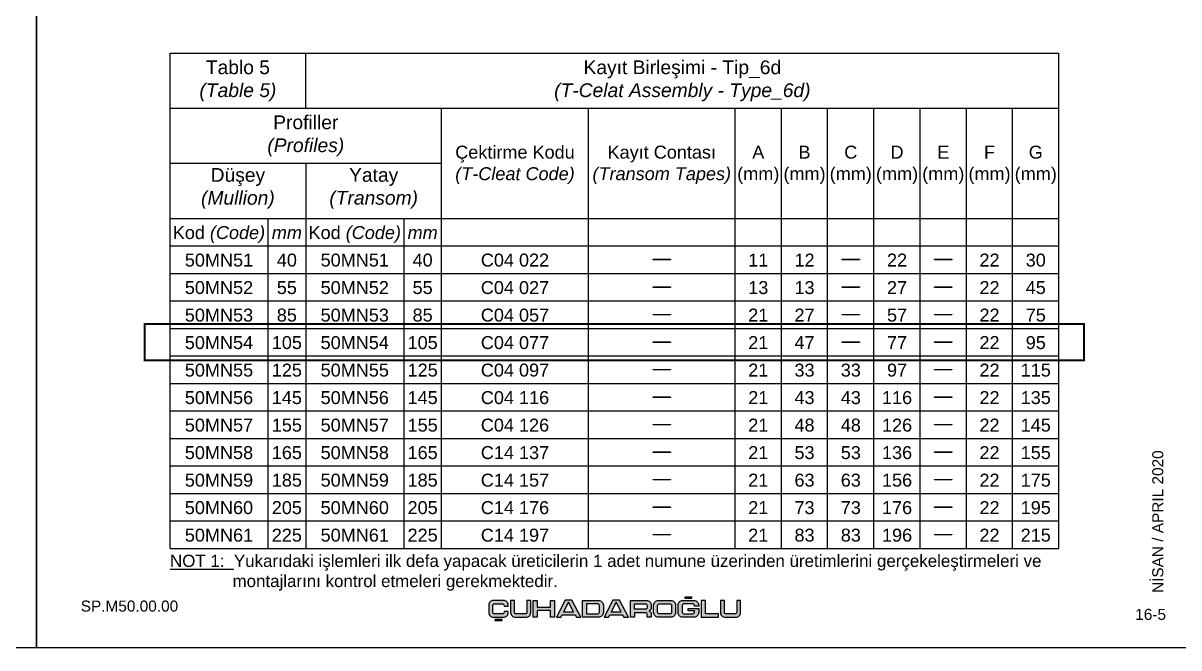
# Model space of a CAD drawing. Header units: millimetres. Extents: x 226 to 1066, y 456 to 1447.
# Drawn here: x 433.3 to 643.3, y 456 to 569.6 of the extents above; entities that cross this region are included whole.
import ezdxf

# ---------------------------------------------------------------- set-up
doc = ezdxf.new("R2010")
doc.units = ezdxf.units.MM
for name, color, linetype in [('ANTET', 140, 'Continuous'), ('nokta', 140, 'Continuous'), ('yazı_numara_k', 11, 'Continuous')]:
    doc.layers.add(name, color=color, linetype=linetype)
doc.styles.get("Standard").update_dxf_attribs({"font": 'arial.ttf'})

# ---------------------------------------------------------------- blocks, each defined once
blk = doc.blocks.new('ÇUHADAROĞLU')
at = {"layer": 'ANTET'}
h = blk.add_hatch(color=7, dxfattribs=at)
h.paths.add_polyline_path([(159.1, 19.64, -0.414214), (159.42, 19.96), (160.84, 19.96, -0.414214), (161.16, 19.64), (161.16, 19.54), (161.9, 19.54), (161.9, 19.73, 0.414214), (161.05, 20.59), (159.21, 20.59, 0.414214), (158.36, 19.73), (158.36, 18.36, 0.414214), (159.21, 17.51), (161.05, 17.51, 0.414214), (161.9, 18.36), (161.9, 18.55), (161.16, 18.55), (161.16, 18.46, -0.414214), (160.84, 18.13), (159.42, 18.13, -0.414214), (159.1, 18.46)])
h.paths.add_polyline_path([(159.48, 17.12), (159.48, 16.9), (160.78, 16.9), (160.78, 17.12)])
h.paths.add_polyline_path([(165.15, 17.51, 0.414214), (166, 18.36), (166, 20.59), (165.29, 20.59), (165.29, 18.39, -0.414214), (165.03, 18.13), (163.32, 18.13, -0.414214), (163.06, 18.39), (163.06, 20.59), (162.35, 20.59), (162.35, 18.36, 0.414214), (163.2, 17.51)])
h.paths.add_polyline_path([(167.19, 18.73), (169.58, 18.73), (169.58, 17.51), (170.32, 17.51), (170.32, 20.59), (169.58, 20.59), (169.58, 19.36), (167.19, 19.36), (167.19, 20.59), (166.45, 20.59), (166.45, 17.51), (167.19, 17.51)])
h.paths.add_polyline_path([(170.66, 17.51), (171.46, 17.51), (171.69, 17.95), (174.05, 17.95), (174.29, 17.51), (175.09, 17.51), (173.48, 20.6), (172.27, 20.6)])
h.paths.add_polyline_path([(171.97, 18.49), (172.87, 20.23), (173.78, 18.49)], flags=16)
h.paths.add_polyline_path([(175.43, 17.51), (178.34, 17.51, 0.414214), (179.19, 18.36), (179.19, 19.73, 0.414214), (178.34, 20.59), (175.43, 20.59)])
h.paths.add_polyline_path([(176.14, 19.96), (178.15, 19.96, -0.414214), (178.47, 19.64), (178.47, 18.46, -0.414214), (178.15, 18.13), (176.14, 18.13)], flags=16)
h.paths.add_polyline_path([(180.34, 17.95), (182.7, 17.95), (182.94, 17.51), (183.74, 17.51), (182.13, 20.6), (180.92, 20.6), (179.31, 17.51), (180.11, 17.51)])
h.paths.add_polyline_path([(180.62, 18.49), (181.52, 20.23), (182.43, 18.49)], flags=16)
h.paths.add_polyline_path([(184.84, 18.34), (186.84, 18.34, -0.414214), (187.17, 18.02), (187.17, 17.51), (187.88, 17.51), (187.88, 18.21, 0.203358), (187.78, 18.44, 0.098259), (187.5, 18.62), (187.5, 18.7, 0.058399), (187.74, 18.83, 0.246853), (187.88, 19.09), (187.88, 19.73, 0.414214), (187.03, 20.59), (184.13, 20.59), (184.13, 17.51), (184.84, 17.51)])
h.paths.add_polyline_path([(184.84, 18.99), (184.84, 19.96), (186.82, 19.96, -0.414214), (187.17, 19.61), (187.17, 19.31, -0.414214), (186.84, 18.99)], flags=16)
h.paths.add_polyline_path([(191.45, 17.51, 0.414214), (192.31, 18.36), (192.31, 19.73, 0.414214), (191.45, 20.59), (189.19, 20.59, 0.414214), (188.33, 19.73), (188.33, 18.36, 0.414214), (189.19, 17.51)])
h.paths.add_polyline_path([(189.37, 18.13, -0.414214), (189.05, 18.46), (189.05, 19.64, -0.414214), (189.37, 19.96), (191.27, 19.96, -0.414214), (191.59, 19.64), (191.59, 18.46, -0.414214), (191.27, 18.13)], flags=16)
h.paths.add_polyline_path([(193.61, 17.51), (195.66, 17.51, 0.414214), (196.51, 18.36), (196.51, 19.11), (194.59, 19.11), (194.59, 18.7), (195.78, 18.7), (195.78, 18.54, -0.414214), (195.37, 18.13), (193.9, 18.13, -0.414214), (193.49, 18.54), (193.49, 19.55, -0.414214), (193.9, 19.96), (195.37, 19.96, -0.407741), (195.78, 19.56), (196.51, 19.56), (196.51, 19.73, 0.414214), (195.66, 20.59), (193.61, 20.59, 0.414214), (192.76, 19.73), (192.76, 18.36, 0.414214)])
h.paths.add_polyline_path([(195.28, 20.97), (195.28, 21.19), (193.99, 21.19), (193.99, 20.97)])
h.paths.add_polyline_path([(200.14, 17.51), (200.14, 18.13), (197.76, 18.13), (197.76, 20.59), (196.97, 20.59), (196.97, 17.51)])
h.paths.add_polyline_path([(201.2, 18.39), (201.2, 20.59), (200.48, 20.59), (200.48, 18.36, 0.414214), (201.34, 17.51), (203.28, 17.51, 0.414214), (204.13, 18.36), (204.13, 20.59), (203.42, 20.59), (203.42, 18.39, -0.414214), (203.16, 18.13), (201.46, 18.13, -0.414214)])
h = blk.add_hatch(color=7, dxfattribs=at)
h.paths.add_polyline_path([(159.1, 19.64, -0.414214), (159.42, 19.96), (160.84, 19.96, -0.414214), (161.16, 19.64), (161.16, 19.54), (161.9, 19.54), (161.9, 19.73, 0.414214), (161.05, 20.59), (159.21, 20.59, 0.414214), (158.36, 19.73), (158.36, 18.36, 0.414214), (159.21, 17.51), (161.05, 17.51, 0.414214), (161.9, 18.36), (161.9, 18.55), (161.16, 18.55), (161.16, 18.46, -0.414214), (160.84, 18.13), (159.42, 18.13, -0.414214), (159.1, 18.46)])
h.paths.add_polyline_path([(159.48, 17.12), (159.48, 16.9), (160.78, 16.9), (160.78, 17.12)])
h.paths.add_polyline_path([(165.15, 17.51, 0.414214), (166, 18.36), (166, 20.59), (165.29, 20.59), (165.29, 18.39, -0.414214), (165.03, 18.13), (163.32, 18.13, -0.414214), (163.06, 18.39), (163.06, 20.59), (162.35, 20.59), (162.35, 18.36, 0.414214), (163.2, 17.51)])
h.paths.add_polyline_path([(167.19, 18.73), (169.58, 18.73), (169.58, 17.51), (170.32, 17.51), (170.32, 20.59), (169.58, 20.59), (169.58, 19.36), (167.19, 19.36), (167.19, 20.59), (166.45, 20.59), (166.45, 17.51), (167.19, 17.51)])
h.paths.add_polyline_path([(170.66, 17.51), (171.46, 17.51), (171.69, 17.95), (174.05, 17.95), (174.29, 17.51), (175.09, 17.51), (173.48, 20.6), (172.27, 20.6)])
h.paths.add_polyline_path([(171.97, 18.49), (172.87, 20.23), (173.78, 18.49)], flags=16)
h.paths.add_polyline_path([(175.43, 17.51), (178.34, 17.51, 0.414214), (179.19, 18.36), (179.19, 19.73, 0.414214), (178.34, 20.59), (175.43, 20.59)])
h.paths.add_polyline_path([(176.14, 19.96), (178.15, 19.96, -0.414214), (178.47, 19.64), (178.47, 18.46, -0.414214), (178.15, 18.13), (176.14, 18.13)], flags=16)
h.paths.add_polyline_path([(180.34, 17.95), (182.7, 17.95), (182.94, 17.51), (183.74, 17.51), (182.13, 20.6), (180.92, 20.6), (179.31, 17.51), (180.11, 17.51)])
h.paths.add_polyline_path([(180.62, 18.49), (181.52, 20.23), (182.43, 18.49)], flags=16)
h.paths.add_polyline_path([(184.84, 18.34), (186.84, 18.34, -0.414214), (187.17, 18.02), (187.17, 17.51), (187.88, 17.51), (187.88, 18.21, 0.203358), (187.78, 18.44, 0.098259), (187.5, 18.62), (187.5, 18.7, 0.058399), (187.74, 18.83, 0.246853), (187.88, 19.09), (187.88, 19.73, 0.414214), (187.03, 20.59), (184.13, 20.59), (184.13, 17.51), (184.84, 17.51)])
h.paths.add_polyline_path([(184.84, 18.99), (184.84, 19.96), (186.82, 19.96, -0.414214), (187.17, 19.61), (187.17, 19.31, -0.414214), (186.84, 18.99)], flags=16)
h.paths.add_polyline_path([(191.45, 17.51, 0.414214), (192.31, 18.36), (192.31, 19.73, 0.414214), (191.45, 20.59), (189.19, 20.59, 0.414214), (188.33, 19.73), (188.33, 18.36, 0.414214), (189.19, 17.51)])
h.paths.add_polyline_path([(189.37, 18.13, -0.414214), (189.05, 18.46), (189.05, 19.64, -0.414214), (189.37, 19.96), (191.27, 19.96, -0.414214), (191.59, 19.64), (191.59, 18.46, -0.414214), (191.27, 18.13)], flags=16)
h.paths.add_polyline_path([(193.61, 17.51), (195.66, 17.51, 0.414214), (196.51, 18.36), (196.51, 19.11), (194.59, 19.11), (194.59, 18.7), (195.78, 18.7), (195.78, 18.54, -0.414214), (195.37, 18.13), (193.9, 18.13, -0.414214), (193.49, 18.54), (193.49, 19.55, -0.414214), (193.9, 19.96), (195.37, 19.96, -0.407741), (195.78, 19.56), (196.51, 19.56), (196.51, 19.73, 0.414214), (195.66, 20.59), (193.61, 20.59, 0.414214), (192.76, 19.73), (192.76, 18.36, 0.414214)])
h.paths.add_polyline_path([(195.28, 20.97), (195.28, 21.19), (193.99, 21.19), (193.99, 20.97)])
h.paths.add_polyline_path([(200.14, 17.51), (200.14, 18.13), (197.76, 18.13), (197.76, 20.59), (196.97, 20.59), (196.97, 17.51)])
h.paths.add_polyline_path([(201.2, 18.39), (201.2, 20.59), (200.48, 20.59), (200.48, 18.36, 0.414214), (201.34, 17.51), (203.28, 17.51, 0.414214), (204.13, 18.36), (204.13, 20.59), (203.42, 20.59), (203.42, 18.39, -0.414214), (203.16, 18.13), (201.46, 18.13, -0.414214)])
at = {"layer": 'ANTET', "color": 7}
for points in [[(193.99, 21.19), (193.99, 20.97), (195.28, 20.97), (195.28, 21.19)], [(193.99, 21.19), (193.99, 20.97), (195.28, 20.97), (195.28, 21.19)], [(167.19, 20.59), (167.19, 19.36), (169.58, 19.36), (169.58, 20.59), (170.32, 20.59), (170.32, 17.51), (169.58, 17.51), (169.58, 18.73), (167.19, 18.73), (167.19, 17.51), (166.45, 17.51), (166.45, 20.59)], [(167.19, 20.59), (167.19, 19.36), (169.58, 19.36), (169.58, 20.59), (170.32, 20.59), (170.32, 17.51), (169.58, 17.51), (169.58, 18.73), (167.19, 18.73), (167.19, 17.51), (166.45, 17.51), (166.45, 20.59)], [(171.46, 17.51), (171.69, 17.95), (174.05, 17.95), (174.29, 17.51), (175.09, 17.51), (173.48, 20.6), (172.27, 20.6), (170.66, 17.51)], [(171.46, 17.51), (171.69, 17.95), (174.05, 17.95), (174.29, 17.51), (175.09, 17.51), (173.48, 20.6), (172.27, 20.6), (170.66, 17.51)], [(171.97, 18.49), (173.78, 18.49), (172.87, 20.23)], [(171.97, 18.49), (173.78, 18.49), (172.87, 20.23)], [(180.11, 17.51), (180.34, 17.95), (182.7, 17.95), (182.94, 17.51), (183.74, 17.51), (182.13, 20.6), (180.92, 20.6), (179.31, 17.51)], [(180.11, 17.51), (180.34, 17.95), (182.7, 17.95), (182.94, 17.51), (183.74, 17.51), (182.13, 20.6), (180.92, 20.6), (179.31, 17.51)], [(180.62, 18.49), (182.43, 18.49), (181.52, 20.23)], [(180.62, 18.49), (182.43, 18.49), (181.52, 20.23)], [(196.97, 20.59), (196.97, 17.51), (200.14, 17.51), (200.14, 18.13), (197.76, 18.13), (197.76, 20.59)], [(196.97, 20.59), (196.97, 17.51), (200.14, 17.51), (200.14, 18.13), (197.76, 18.13), (197.76, 20.59)], [(159.48, 17.12), (159.48, 16.9), (160.78, 16.9), (160.78, 17.12)], [(159.48, 17.12), (159.48, 16.9), (160.78, 16.9), (160.78, 17.12)]]:
    blk.add_lwpolyline(points, close=True, dxfattribs=at)
for points in [[(159.42, 18.13, -0.414214), (159.1, 18.46), (159.1, 19.64, -0.414214), (159.42, 19.96), (160.84, 19.96, -0.414214), (161.16, 19.64), (161.16, 19.54), (161.9, 19.54), (161.9, 19.73, 0.414214), (161.05, 20.59), (159.21, 20.59, 0.414214), (158.36, 19.73), (158.36, 18.36, 0.414214), (159.21, 17.51), (161.05, 17.51, 0.414214), (161.9, 18.36), (161.9, 18.55), (161.16, 18.55), (161.16, 18.46, -0.414214), (160.84, 18.13)], [(159.42, 18.13, -0.414214), (159.1, 18.46), (159.1, 19.64, -0.414214), (159.42, 19.96), (160.84, 19.96, -0.414214), (161.16, 19.64), (161.16, 19.54), (161.9, 19.54), (161.9, 19.73, 0.414214), (161.05, 20.59), (159.21, 20.59, 0.414214), (158.36, 19.73), (158.36, 18.36, 0.414214), (159.21, 17.51), (161.05, 17.51, 0.414214), (161.9, 18.36), (161.9, 18.55), (161.16, 18.55), (161.16, 18.46, -0.414214), (160.84, 18.13)], [(165.03, 18.13), (163.32, 18.13, -0.414214), (163.06, 18.39), (163.06, 20.59), (162.35, 20.59), (162.35, 18.36, 0.414214), (163.2, 17.51), (165.15, 17.51, 0.414214), (166, 18.36), (166, 20.59), (165.29, 20.59), (165.29, 18.39, -0.414214)], [(165.03, 18.13), (163.32, 18.13, -0.414214), (163.06, 18.39), (163.06, 20.59), (162.35, 20.59), (162.35, 18.36, 0.414214), (163.2, 17.51), (165.15, 17.51, 0.414214), (166, 18.36), (166, 20.59), (165.29, 20.59), (165.29, 18.39, -0.414214)], [(175.43, 17.51), (175.43, 20.59), (178.34, 20.59, -0.414214), (179.19, 19.73), (179.19, 18.36, -0.414214), (178.34, 17.51)], [(175.43, 17.51), (175.43, 20.59), (178.34, 20.59, -0.414214), (179.19, 19.73), (179.19, 18.36, -0.414214), (178.34, 17.51)], [(178.47, 19.64, 0.414214), (178.15, 19.96), (176.14, 19.96), (176.14, 18.13), (178.15, 18.13, 0.414214), (178.47, 18.46)], [(178.47, 19.64, 0.414214), (178.15, 19.96), (176.14, 19.96), (176.14, 18.13), (178.15, 18.13, 0.414214), (178.47, 18.46)], [(187.88, 18.21), (187.88, 17.51), (187.17, 17.51), (187.17, 18.02, 0.414214), (186.84, 18.34), (184.84, 18.34), (184.84, 17.51), (184.13, 17.51), (184.13, 20.59), (187.03, 20.59, -0.414214), (187.88, 19.73), (187.88, 19.09, -0.246853), (187.74, 18.83, -0.058399), (187.5, 18.7), (187.5, 18.62, -0.098259), (187.78, 18.44, -0.203358)], [(187.88, 18.21), (187.88, 17.51), (187.17, 17.51), (187.17, 18.02, 0.414214), (186.84, 18.34), (184.84, 18.34), (184.84, 17.51), (184.13, 17.51), (184.13, 20.59), (187.03, 20.59, -0.414214), (187.88, 19.73), (187.88, 19.09, -0.246853), (187.74, 18.83, -0.058399), (187.5, 18.7), (187.5, 18.62, -0.098259), (187.78, 18.44, -0.203358)], [(186.82, 19.96, -0.414214), (187.17, 19.61), (187.17, 19.31, -0.414214), (186.84, 18.99), (184.84, 18.99), (184.84, 19.96)], [(186.82, 19.96, -0.414214), (187.17, 19.61), (187.17, 19.31, -0.414214), (186.84, 18.99), (184.84, 18.99), (184.84, 19.96)], [(191.45, 17.51), (189.19, 17.51, -0.414214), (188.33, 18.36), (188.33, 19.73, -0.414214), (189.19, 20.59), (191.45, 20.59, -0.414214), (192.31, 19.73), (192.31, 18.36, -0.414214)], [(191.45, 17.51), (189.19, 17.51, -0.414214), (188.33, 18.36), (188.33, 19.73, -0.414214), (189.19, 20.59), (191.45, 20.59, -0.414214), (192.31, 19.73), (192.31, 18.36, -0.414214)], [(191.59, 19.64), (191.59, 18.46, -0.414214), (191.27, 18.13), (189.37, 18.13, -0.414214), (189.05, 18.46), (189.05, 19.64, -0.414214), (189.37, 19.96), (191.27, 19.96, -0.414214)], [(191.59, 19.64), (191.59, 18.46, -0.414214), (191.27, 18.13), (189.37, 18.13, -0.414214), (189.05, 18.46), (189.05, 19.64, -0.414214), (189.37, 19.96), (191.27, 19.96, -0.414214)], [(195.78, 18.54), (195.78, 18.7), (194.59, 18.7), (194.59, 19.11), (196.51, 19.11), (196.51, 18.36, -0.414214), (195.66, 17.51), (193.61, 17.51, -0.414214), (192.76, 18.36), (192.76, 19.73, -0.414214), (193.61, 20.59), (195.66, 20.59, -0.414214), (196.51, 19.73), (196.51, 19.56), (195.78, 19.56, 0.407741), (195.37, 19.96), (193.9, 19.96, 0.414214), (193.49, 19.55), (193.49, 18.54, 0.414214), (193.9, 18.13), (195.37, 18.13, 0.414214)], [(195.78, 18.54), (195.78, 18.7), (194.59, 18.7), (194.59, 19.11), (196.51, 19.11), (196.51, 18.36, -0.414214), (195.66, 17.51), (193.61, 17.51, -0.414214), (192.76, 18.36), (192.76, 19.73, -0.414214), (193.61, 20.59), (195.66, 20.59, -0.414214), (196.51, 19.73), (196.51, 19.56), (195.78, 19.56, 0.407741), (195.37, 19.96), (193.9, 19.96, 0.414214), (193.49, 19.55), (193.49, 18.54, 0.414214), (193.9, 18.13), (195.37, 18.13, 0.414214)], [(201.34, 17.51), (203.28, 17.51, 0.414214), (204.13, 18.36), (204.13, 20.59), (203.42, 20.59), (203.42, 18.39, -0.414214), (203.16, 18.13), (201.46, 18.13, -0.414214), (201.2, 18.39), (201.2, 20.59), (200.48, 20.59), (200.48, 18.36, 0.414214)], [(201.34, 17.51), (203.28, 17.51, 0.414214), (204.13, 18.36), (204.13, 20.59), (203.42, 20.59), (203.42, 18.39, -0.414214), (203.16, 18.13), (201.46, 18.13, -0.414214), (201.2, 18.39), (201.2, 20.59), (200.48, 20.59), (200.48, 18.36, 0.414214)]]:
    blk.add_lwpolyline(points, format="xyb", close=True, dxfattribs=at)
blk = doc.blocks.new('SP.KTGR.1A')
at = {"insert": (-248.38, 1804.14), "char_height": 2, "width": 54.4479, "attachment_point": 1}
blk.add_mtext('{\\pxql;\\fArial Unicode MS|b0|i0|c0|p34;{\\C7;SP.M50.00.00}}', dxfattribs=at)
blk = doc.blocks.new('MN50.S.1')
at = {"color": 252}
blk.add_lwpolyline([(9907.25, 888.56), (9907.25, 1185.56), (10117.25, 1185.56), (10117.25, 888.56)], close=True, dxfattribs=at)
for name, p in [('SP.KTGR.1A', (10163.66, -906.98)), ('ÇUHADAROĞLU', (9831.04, 876.61))]:
    blk.add_blockref(name, p)
blk = doc.blocks.new('TABLO - KM1')
at = {"color": 0}
for p, q in [((-283.74, 1797.96), (-122.25, 1797.96)), ((-283.74, 1707.96), (-283.74, 1797.96)), ((-259.07, 1787.96), (-259.07, 1797.96)), ((-122.25, 1707.96), (-122.25, 1797.96)), ((-283.74, 1787.96), (-122.25, 1787.96)), ((-234.4, 1707.96), (-234.4, 1787.96)), ((-207.73, 1707.96), (-207.73, 1787.96)), ((-181.06, 1707.96), (-181.06, 1787.96)), ((-172.66, 1707.96), (-172.66, 1787.96)), ((-164.26, 1707.96), (-164.26, 1787.96)), ((-155.85, 1707.96), (-155.85, 1787.96)), ((-147.45, 1707.96), (-147.45, 1787.96)), ((-139.05, 1707.96), (-139.05, 1787.96)), ((-130.65, 1707.96), (-130.65, 1787.96)), ((-283.74, 1777.96), (-234.4, 1777.96)), ((-259.07, 1777.96), (-259.07, 1707.96)), ((-283.74, 1767.96), (-122.25, 1767.96)), ((-265.95, 1767.96), (-265.95, 1707.96)), ((-241.28, 1767.96), (-241.28, 1707.96)), ((-283.74, 1762.96), (-122.25, 1762.96)), ((-283.74, 1757.96), (-122.25, 1757.96)), ((-283.74, 1757.96), (-122.25, 1757.96)), ((-283.74, 1752.96), (-122.25, 1752.96)), ((-283.74, 1752.96), (-122.25, 1752.96)), ((-283.74, 1747.96), (-122.25, 1747.96)), ((-283.74, 1747.96), (-122.25, 1747.96)), ((-283.74, 1742.96), (-122.25, 1742.96)), ((-283.74, 1742.96), (-122.25, 1742.96)), ((-283.74, 1737.96), (-122.25, 1737.96)), ((-283.74, 1737.96), (-122.25, 1737.96)), ((-283.74, 1732.96), (-122.25, 1732.96)), ((-283.74, 1732.96), (-122.25, 1732.96)), ((-283.74, 1727.96), (-122.25, 1727.96)), ((-283.74, 1727.96), (-122.25, 1727.96)), ((-283.74, 1722.96), (-122.25, 1722.96)), ((-283.74, 1722.96), (-122.25, 1722.96)), ((-283.74, 1717.96), (-122.25, 1717.96)), ((-283.74, 1717.96), (-122.25, 1717.96)), ((-283.74, 1712.96), (-122.25, 1712.96)), ((-283.74, 1712.96), (-122.25, 1712.96)), ((-283.74, 1707.96), (-122.25, 1707.96)), ((-283.74, 1707.96), (-122.25, 1707.96))]:
    blk.add_line(p, q, dxfattribs=at)
at = {"layer": 'yazı_numara_k', "color": 0, "attachment_point": 1}
for s, insert, char_height, width in [('{\\pxqc,t2.646;Profiller\\P\\fArial|b0|i1|c0|p0;(Profiles)}', (-283.74, 1786.67), 2.5, 49.3422), ('{\\pxqc,t2.81489;Çektirme Kodu\\P\\fArial|b0|i1|c0|p0;(T-Cleat Code)}', (-234.4, 1781.17), 2.35, 26.6711), ('{\\pxqc,t2.81489;Kayıt Contası\\P\\fArial|b0|i1|c0|p0;(Transom Tapes)}', (-207.73, 1781.17), 2.35, 26.6711), ('{\\pxqc,t2.81489;A\\P(mm)}', (-181.06, 1781.17), 2.35, 8.402), ('{\\pxqc,t2.81489;B\\P(mm)}', (-172.66, 1781.17), 2.35, 8.402), ('{\\pxqc,t2.81489;C\\P(mm)}', (-164.26, 1781.17), 2.35, 8.402), ('{\\pxqc,t2.81489;D\\P(mm)}', (-155.85, 1781.17), 2.35, 8.402), ('{\\pxqc,t2.81489;E\\P(mm)}', (-147.45, 1781.17), 2.35, 8.402), ('{\\pxqc,t2.81489;F\\P(mm)}', (-139.05, 1781.17), 2.35, 8.402), ('{\\pxqc,t2.81489;G\\P(mm)}', (-130.65, 1781.17), 2.35, 8.402), ('{\\pxqc,t2.646;Düşey\\P\\fArial|b0|i1|c0|p0;(Mullion)}', (-283.74, 1777.11), 2.5, 24.6711), ('{\\pxqc,t2.646;Yatay\\P\\fArial|b0|i1|c0|p0;(Transom)}', (-259.07, 1777.11), 2.5, 24.6711), ('{\\pxqc,t2.81489;Kod \\fArial|b0|i1|c0|p0;(Code)}', (-283.74, 1766.55), 2.35, 17.7925), ('{\\pxqc,t2.81489;\\fArial|b0|i1|c0|p0;mm}', (-265.95, 1766.55), 2.35, 6.8786), ('{\\pxqc,t2.81489;Kod \\fArial|b0|i1|c0|p0;(Code)}', (-259.07, 1766.55), 2.35, 17.7925), ('{\\pxqc,t2.81489;\\fArial|b0|i1|c0|p0;mm}', (-241.28, 1766.55), 2.35, 6.8786)]:
    blk.add_mtext(s, dxfattribs=dict(at, insert=insert, char_height=char_height, width=width))
blk = doc.blocks.new('NOT1A')
at = {"layer": 'nokta', "color": 0, "insert": (24.25, 1931.48), "char_height": 2.2, "width": 182.2788, "attachment_point": 1}
blk.add_mtext('{\\fArial|b0|i0|c162|p18;\\LNOT 1:\\l  Yukarıdaki işlemleri ilk defa yapacak üreticilerin 1 adet numune üzerinden üretimlerini gerçekeleştirmeleri ve \\P^I   montajlarını kontrol etmeleri gerekmektedir.}', dxfattribs=at)

msp = doc.modelspace()

# ---------------------------------------------------------------- linework, layer by layer
for points in [[(547.74, 526.58), (547.74, 526.68), (550.91, 526.68), (550.91, 526.58)], [(582.09, 526.58), (582.09, 526.68), (585.25, 526.68), (585.25, 526.58)], [(598.89, 526.58), (598.89, 526.68), (602.05, 526.68), (602.05, 526.58)], [(547.74, 521.58), (547.74, 521.68), (550.91, 521.68), (550.91, 521.58)], [(582.09, 521.58), (582.09, 521.68), (585.25, 521.68), (585.25, 521.58)], [(598.89, 521.58), (598.89, 521.68), (602.05, 521.68), (602.05, 521.58)], [(547.74, 516.58), (547.74, 516.68), (550.91, 516.68), (550.91, 516.58)], [(582.09, 516.58), (582.09, 516.68), (585.25, 516.68), (585.25, 516.58)], [(598.89, 516.58), (598.89, 516.68), (602.05, 516.68), (602.05, 516.58)], [(547.74, 511.58), (547.74, 511.68), (550.91, 511.68), (550.91, 511.58)], [(582.09, 511.58), (582.09, 511.68), (585.25, 511.68), (585.25, 511.58)], [(598.89, 511.58), (598.89, 511.68), (602.05, 511.68), (602.05, 511.58)], [(547.74, 506.58), (547.74, 506.68), (550.91, 506.68), (550.91, 506.58)], [(598.89, 506.58), (598.89, 506.68), (602.05, 506.68), (602.05, 506.58)], [(547.74, 501.58), (547.74, 501.68), (550.91, 501.68), (550.91, 501.58)], [(598.89, 501.58), (598.89, 501.68), (602.05, 501.68), (602.05, 501.58)], [(547.74, 496.58), (547.74, 496.68), (550.91, 496.68), (550.91, 496.58)], [(598.89, 496.58), (598.89, 496.68), (602.05, 496.68), (602.05, 496.58)], [(547.74, 491.58), (547.74, 491.68), (550.91, 491.68), (550.91, 491.58)], [(598.89, 491.58), (598.89, 491.68), (602.05, 491.68), (602.05, 491.58)], [(547.74, 486.58), (547.74, 486.68), (550.91, 486.68), (550.91, 486.58)], [(598.89, 486.58), (598.89, 486.68), (602.05, 486.68), (602.05, 486.58)], [(547.74, 481.58), (547.74, 481.68), (550.91, 481.68), (550.91, 481.58)], [(598.89, 481.58), (598.89, 481.68), (602.05, 481.68), (602.05, 481.58)], [(547.74, 476.58), (547.74, 476.68), (550.91, 476.68), (550.91, 476.58)], [(598.89, 476.58), (598.89, 476.68), (602.05, 476.68), (602.05, 476.58)]]:
    msp.add_lwpolyline(points, close=True)
at = {"color": 1, "const_width": 0.364}
msp.add_lwpolyline([(455.39, 514.93), (626.06, 514.93), (626.06, 508.32), (455.39, 508.32)], close=True, dxfattribs=at)

# ---------------------------------------------------------------- block references
at = {"ltscale": 0.1}
for name, p in [('TABLO - KM1', (743.72, -1233.83)), ('NOT1A', (435.73, -1458.51))]:
    msp.add_blockref(name, p, dxfattribs=at)
at = {"layer": 'ANTET', "color": 0}
for p in [(-9681.52, -432.51), (-9471.52, -432.51)]:
    msp.add_blockref('MN50.S.1', p, dxfattribs=at)

# ---------------------------------------------------------------- texts
at = {"insert": (638.44, 466.03), "char_height": 2, "width": 44.873, "attachment_point": 1, "rotation": 90}
msp.add_mtext('{\\fArial Unicode MS|b0|i0|c162|p34;\\C7;NİSAN\\fArial Unicode MS|b0|i0|c0|p34; / \\fArial Unicode MS|b0|i0|c162|p34;APRIL\\fArial Unicode MS|b0|i0|c0|p34; 2020}', dxfattribs=at)
at = {"insert": (640.94, 463.14), "char_height": 2, "width": 4.4369, "attachment_point": 3}
msp.add_mtext('{\\fArial Unicode MS|b0|i0|c0|p0;{\\C7;16-5}}', dxfattribs=at)
at = {"layer": 'yazı_numara_k', "color": 0, "attachment_point": 1}
for s, insert, char_height, width in [('{\\pxqc,t2.646;Tablo 5\\P\\fArial|b0|i1|c0|p0;(Table 5)}', (459.98, 562.84), 2.5, 24.6711), ('{\\pxqc,t2.646;Kayıt Birleşimi - Tip_6d\\P\\fArial|b0|i1|c0|p0;(T-Celat Assembly - Type_6d)}', (484.65, 562.84), 2.5, 136.8274), ('{\\pxqc,t2.81489;50MN51}', (459.98, 527.72), 2.35, 17.7925), ('{\\pxqc,t2.81489;40}', (477.77, 527.72), 2.35, 6.8786), ('{\\pxqc,t2.81489;50MN51}', (484.65, 527.72), 2.35, 17.7925), ('{\\pxqc,t2.81489;40}', (502.44, 527.72), 2.35, 6.8786), ('{\\pxqc,t2.81489;C04 022}', (509.32, 527.72), 2.35, 26.6711), ('{\\pxqc,t2.81489;11}', (562.66, 527.72), 2.35, 8.402), ('{\\pxqc,t2.81489;12}', (571.06, 527.72), 2.35, 8.402), ('{\\pxqc,t2.81489;22}', (587.87, 527.72), 2.35, 8.402), ('{\\pxqc,t2.81489;22}', (604.67, 527.72), 2.35, 8.402), ('{\\pxqc,t2.81489;30}', (613.07, 527.72), 2.35, 8.402), ('{\\pxqc,t2.81489;50MN52}', (459.98, 522.72), 2.35, 17.7925), ('{\\pxqc,t2.81489;55}', (477.77, 522.72), 2.35, 6.8786), ('{\\pxqc,t2.81489;50MN52}', (484.65, 522.72), 2.35, 17.7925), ('{\\pxqc,t2.81489;55}', (502.44, 522.72), 2.35, 6.8786), ('{\\pxqc,t2.81489;C04 027}', (509.32, 522.72), 2.35, 26.6711), ('{\\pxqc,t2.81489;13}', (562.66, 522.72), 2.35, 8.402), ('{\\pxqc,t2.81489;13}', (571.06, 522.72), 2.35, 8.402), ('{\\pxqc,t2.81489;27}', (587.87, 522.72), 2.35, 8.402), ('{\\pxqc,t2.81489;22}', (604.67, 522.72), 2.35, 8.402), ('{\\pxqc,t2.81489;45}', (613.07, 522.72), 2.35, 8.402), ('{\\pxqc,t2.81489;50MN53}', (459.98, 517.72), 2.35, 17.7925), ('{\\pxqc,t2.81489;85}', (477.77, 517.72), 2.35, 6.8786), ('{\\pxqc,t2.81489;50MN53}', (484.65, 517.72), 2.35, 17.7925), ('{\\pxqc,t2.81489;85}', (502.44, 517.72), 2.35, 6.8786), ('{\\pxqc,t2.81489;C04 057}', (509.32, 517.72), 2.35, 26.6711), ('{\\pxqc,t2.81489;21}', (562.66, 517.72), 2.35, 8.402), ('{\\pxqc,t2.81489;27}', (571.06, 517.72), 2.35, 8.402), ('{\\pxqc,t2.81489;57}', (587.87, 517.72), 2.35, 8.402), ('{\\pxqc,t2.81489;22}', (604.67, 517.72), 2.35, 8.402), ('{\\pxqc,t2.81489;75}', (613.07, 517.72), 2.35, 8.402), ('{\\pxqc,t2.81489;50MN54}', (459.98, 512.72), 2.35, 17.7925), ('{\\pxqc,t2.81489;105}', (477.77, 512.72), 2.35, 6.8786), ('{\\pxqc,t2.81489;50MN54}', (484.65, 512.72), 2.35, 17.7925), ('{\\pxqc,t2.81489;105}', (502.44, 512.72), 2.35, 6.8786), ('{\\pxqc,t2.81489;C04 077}', (509.32, 512.72), 2.35, 26.6711), ('{\\pxqc,t2.81489;21}', (562.66, 512.72), 2.35, 8.402), ('{\\pxqc,t2.81489;47}', (571.06, 512.72), 2.35, 8.402), ('{\\pxqc,t2.81489;77}', (587.87, 512.72), 2.35, 8.402), ('{\\pxqc,t2.81489;22}', (604.67, 512.72), 2.35, 8.402), ('{\\pxqc,t2.81489;95}', (613.07, 512.72), 2.35, 8.402), ('{\\pxqc,t2.81489;50MN55}', (459.98, 507.72), 2.35, 17.7925), ('{\\pxqc,t2.81489;125}', (477.77, 507.72), 2.35, 6.8786), ('{\\pxqc,t2.81489;50MN55}', (484.65, 507.72), 2.35, 17.7925), ('{\\pxqc,t2.81489;125}', (502.44, 507.72), 2.35, 6.8786), ('{\\pxqc,t2.81489;C04 097}', (509.32, 507.72), 2.35, 26.6711), ('{\\pxqc,t2.81489;21}', (562.66, 507.72), 2.35, 8.402), ('{\\pxqc,t2.81489;33}', (571.06, 507.72), 2.35, 8.402), ('{\\pxqc,t2.81489;33}', (579.47, 507.72), 2.35, 8.402), ('{\\pxqc,t2.81489;97}', (587.87, 507.72), 2.35, 8.402), ('{\\pxqc,t2.81489;22}', (604.67, 507.72), 2.35, 8.402), ('{\\pxqc,t2.81489;115}', (613.07, 507.72), 2.35, 8.402), ('{\\pxqc,t2.81489;50MN56}', (459.98, 502.72), 2.35, 17.7925), ('{\\pxqc,t2.81489;145}', (477.77, 502.72), 2.35, 6.8786), ('{\\pxqc,t2.81489;50MN56}', (484.65, 502.72), 2.35, 17.7925), ('{\\pxqc,t2.81489;145}', (502.44, 502.72), 2.35, 6.8786), ('{\\pxqc,t2.81489;C04 116}', (509.32, 502.72), 2.35, 26.6711), ('{\\pxqc,t2.81489;21}', (562.66, 502.72), 2.35, 8.402), ('{\\pxqc,t2.81489;43}', (571.06, 502.72), 2.35, 8.402), ('{\\pxqc,t2.81489;43}', (579.47, 502.72), 2.35, 8.402), ('{\\pxqc,t2.81489;116}', (587.87, 502.72), 2.35, 8.402), ('{\\pxqc,t2.81489;22}', (604.67, 502.72), 2.35, 8.402), ('{\\pxqc,t2.81489;135}', (613.07, 502.72), 2.35, 8.402), ('{\\pxqc,t2.81489;50MN57}', (459.98, 497.72), 2.35, 17.7925), ('{\\pxqc,t2.81489;155}', (477.77, 497.72), 2.35, 6.8786), ('{\\pxqc,t2.81489;50MN57}', (484.65, 497.72), 2.35, 17.7925), ('{\\pxqc,t2.81489;155}', (502.44, 497.72), 2.35, 6.8786), ('{\\pxqc,t2.81489;C04 126}', (509.32, 497.72), 2.35, 26.6711), ('{\\pxqc,t2.81489;21}', (562.66, 497.72), 2.35, 8.402), ('{\\pxqc,t2.81489;48}', (571.06, 497.72), 2.35, 8.402), ('{\\pxqc,t2.81489;48}', (579.47, 497.72), 2.35, 8.402), ('{\\pxqc,t2.81489;126}', (587.87, 497.72), 2.35, 8.402), ('{\\pxqc,t2.81489;22}', (604.67, 497.72), 2.35, 8.402), ('{\\pxqc,t2.81489;145}', (613.07, 497.72), 2.35, 8.402), ('{\\pxqc,t2.81489;50MN58}', (459.98, 492.72), 2.35, 17.7925), ('{\\pxqc,t2.81489;165}', (477.77, 492.72), 2.35, 6.8786), ('{\\pxqc,t2.81489;50MN58}', (484.65, 492.72), 2.35, 17.7925), ('{\\pxqc,t2.81489;165}', (502.44, 492.72), 2.35, 6.8786), ('{\\pxqc,t2.81489;C14 137}', (509.32, 492.72), 2.35, 26.6711), ('{\\pxqc,t2.81489;21}', (562.66, 492.72), 2.35, 8.402), ('{\\pxqc,t2.81489;53}', (571.06, 492.72), 2.35, 8.402), ('{\\pxqc,t2.81489;53}', (579.47, 492.72), 2.35, 8.402), ('{\\pxqc,t2.81489;136}', (587.87, 492.72), 2.35, 8.402), ('{\\pxqc,t2.81489;22}', (604.67, 492.72), 2.35, 8.402), ('{\\pxqc,t2.81489;155}', (613.07, 492.72), 2.35, 8.402), ('{\\pxqc,t2.81489;50MN59}', (459.98, 487.72), 2.35, 17.7925), ('{\\pxqc,t2.81489;185}', (477.77, 487.72), 2.35, 6.8786), ('{\\pxqc,t2.81489;50MN59}', (484.65, 487.72), 2.35, 17.7925), ('{\\pxqc,t2.81489;185}', (502.44, 487.72), 2.35, 6.8786), ('{\\pxqc,t3;C14 157}', (509.32, 487.72), 2.35, 26.6711), ('{\\pxqc,t2.81489;21}', (562.66, 487.72), 2.35, 8.402), ('{\\pxqc,t2.81489;63}', (571.06, 487.72), 2.35, 8.402), ('{\\pxqc,t2.81489;63}', (579.47, 487.72), 2.35, 8.402), ('{\\pxqc,t2.81489;156}', (587.87, 487.72), 2.35, 8.402), ('{\\pxqc,t2.81489;22}', (604.67, 487.72), 2.35, 8.402), ('{\\pxqc,t2.81489;175}', (613.07, 487.72), 2.35, 8.402), ('{\\pxqc,t2.81489;50MN60}', (459.98, 482.72), 2.35, 17.7925), ('{\\pxqc,t2.81489;205}', (477.77, 482.72), 2.35, 6.8786), ('{\\pxqc,t2.81489;50MN60}', (484.65, 482.72), 2.35, 17.7925), ('{\\pxqc,t2.81489;205}', (502.44, 482.72), 2.35, 6.8786), ('{\\pxqc,t2.81489;C14 176}', (509.32, 482.72), 2.35, 26.6711), ('{\\pxqc,t2.81489;21}', (562.66, 482.72), 2.35, 8.402), ('{\\pxqc,t2.81489;73}', (571.06, 482.72), 2.35, 8.402), ('{\\pxqc,t2.81489;73}', (579.47, 482.72), 2.35, 8.402), ('{\\pxqc,t2.81489;176}', (587.87, 482.72), 2.35, 8.402), ('{\\pxqc,t2.81489;22}', (604.67, 482.72), 2.35, 8.402), ('{\\pxqc,t2.81489;195}', (613.07, 482.72), 2.35, 8.402), ('{\\pxqc,t2.81489;50MN61}', (459.98, 477.72), 2.35, 17.7925), ('{\\pxqc,t2.81489;225}', (477.77, 477.72), 2.35, 6.8786), ('{\\pxqc,t2.81489;50MN61}', (484.65, 477.72), 2.35, 17.7925), ('{\\pxqc,t2.81489;225}', (502.44, 477.72), 2.35, 6.8786), ('{\\pxqc,t2.81489;C14 197}', (509.32, 477.72), 2.35, 26.6711), ('{\\pxqc,t2.81489;21}', (562.66, 477.72), 2.35, 8.402), ('{\\pxqc,t2.81489;83}', (571.06, 477.72), 2.35, 8.402), ('{\\pxqc,t2.81489;83}', (579.47, 477.72), 2.35, 8.402), ('{\\pxqc,t2.81489;196}', (587.87, 477.72), 2.35, 8.402), ('{\\pxqc,t2.81489;22}', (604.67, 477.72), 2.35, 8.402), ('{\\pxqc,t2.81489;215}', (613.07, 477.72), 2.35, 8.402)]:
    msp.add_mtext(s, dxfattribs=dict(at, insert=insert, char_height=char_height, width=width))

doc.saveas('drawing.dxf')
